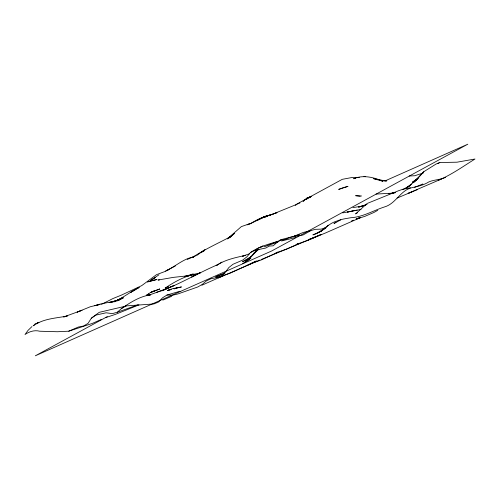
<?xml version="1.0" encoding="UTF-8"?>
<svg xmlns="http://www.w3.org/2000/svg" width="500" height="500" viewBox="0 0 500 500"><rect width="100%" height="100%" fill="white"/><g stroke="black" fill="none" stroke-linecap="round" stroke-linejoin="round"><path stroke-width="0.75" d="M31.981 326.538L27.988 330.438L25 334.513C29.306 331.512 34.556 329.85 39.769 331.225L57.387 331.737L68.756 331.194L78.269 327.062L83.544 326.006L88.05 323.363L91.344 318.219L95.65 315.169L106.069 312.787L112.325 313.625L117.369 312.219L121.438 308.556C130.281 302.519 139.65 296.394 150.463 294.875M438.425 180.219C451.431 174.838 463.056 166.444 475 159.012L457.013 162.194L439.806 162.531L435.994 164.081L423.85 171.675L413.294 182.512L418.025 178.481M416.844 179.494L423.85 171.675M231.119 236.45L234.556 233.306L227.262 238.837M328.363 225.194L322.269 230.369L326.012 227.738L317.694 232.869L321.775 230.931L312.887 234.887C322.137 232.619 327.4 223.769 336.463 221.2C341 219.175 345.95 218.588 350.856 217.731C362.981 217.006 373.413 210.487 384.7 206.863C395.825 203.675 400.35 190.494 411.575 187.763C417.5 186.431 423.575 185.244 428.812 181.931C434.256 179.6 440.3 179.862 445.65 177.375M227.381 238.863L241.337 226.612L250.581 223.4L247.144 224.825C255.7 221.863 263.144 216.363 272.081 214.412L262.769 217.5L277.013 212.644L272.781 214.163M255.837 251.481L254.65 252.488L258.938 249.331M406.675 187.838L417.444 179.144L413.3 182.594M409.75 185.55L411.525 184.075M303.131 201.156L306.7 198.287L311.519 196.287L308.3 198.212M229.35 237.925L230.544 236.969M409.137 186.019L406.694 187.875L410.394 185.287L402.556 189.694M91.381 318.181L99.237 312.331L126.112 306.044M229.163 237.656L231.044 236.419C218.019 243.363 204.581 249.35 192.288 257.538L193.713 257.038M196.994 255.312L204.988 249.513M149.706 281.438L155.244 277.431L151.512 280.075M418.537 177.787L412.375 182.219L417.45 178.912M33.231 325.688L34.475 324.831M295.312 205.381L296.556 204.531M245.831 261.531L250.831 258.119L242.712 263.663M150.831 280.256L158.988 274.8M175.4 265.956L164.944 271.512L156.456 274.688L141.7 285.631L121.256 295.188L112.869 298.581L101.494 304.363M335.9 222.256L334 223.519L340.812 219.831M276.788 241.644C267.675 244.356 258.456 247.044 250.512 252.494L246.812 256.919L242.6 260.156L233.012 264.256L228.831 267.575L225.35 272.2L221.444 276.075L216.412 277.756L211.119 278.65L206.369 280.906L202.319 284.381L197.738 286.981L177.963 293.938L172.831 295.181L166.969 295.031L162.531 297.812L158.731 301.9L153.931 303.944L125.944 305.912L121.438 308.556M221.887 262.081L216.163 265.688C224.731 259.788 235.275 257.644 245.281 255.413L242.413 256.312M325.556 227.644L321.256 229.125L315.319 229.331L310.9 230.569L303.025 235.019L290.125 237.356L285.138 239.525L280.462 240.231L276.656 242.725L273.137 245.819L269.306 246.056L265.719 248.044L255.15 250.238L250.512 252.494M357.519 212.719L355.588 213.906L367.125 203.487L398.4 190.794L402.694 189.3L410.575 187.812M33.237 325.775L34.487 325.012M36.369 323.862C45.812 318.431 56.95 318.075 67.387 315.988L63.675 316.969L82.031 310.269L77.144 312.119L90.35 306.731L100.031 304.413L94.869 305.694C104.213 302.188 114.612 302.75 123.438 297.775L114.406 301.425L109.169 302.556L118.663 299.856L121.962 298.044M303.144 201.287L304.431 200.519M305.719 199.75L307.013 198.981M250.2 223.837C256.55 219.856 263.369 216.312 270.825 215.012M135.331 289.675L130.812 292.294L139.256 287.425C130.438 291.663 122.831 298.075 113.856 301.881L121.95 298.006M187.231 259.431L196.2 255.588M377.762 210.294L373.819 212.512L364.875 216.35L356.213 219.05L360.475 217.625L325.475 232.981L261.106 259.575M148.837 293.95L146.213 295.4L150.575 292.462L159.7 289L150.575 292.462L154.731 290.681L152.762 291.769M35.1 324.406L38.881 322.331L34.756 324.175M264.413 217.4L267.038 215.963L262.125 217.756L257.494 220.144L266.3 216.025L262.125 217.756L266.55 216.606M107.319 316.606L35.337 355.794L271.694 250.969L467.806 144.206L385.213 180.837M256.5 249.569L254.525 250.644L258.281 248.038L263.075 245.987L259.788 247.781M437.856 163.55L439.806 162.531M166.844 270.319C175.969 266.131 183.494 258.675 193.669 256.9M218.05 264.506C199 272.694 181.137 283.263 161.794 290.8M223.144 275.812L201.856 285.231M247.688 265.156L256.488 261.031L229.994 273.238L216.462 277.744M168.494 286.575L165.069 288.131C175.738 280.994 187.256 274.788 200.175 273.119M417.181 189.731L408.137 193.356L441.431 179.019M224.956 273.012L215.263 277.081M165.6 271.075L169.025 269.575M101.188 319.513L92.281 323.431L68.756 331.194M161.794 290.825L165.894 289.044L147.5 295.681L150.475 294.919M280.462 240.231L264.225 246.769L277.806 242.15M162.775 300.125L171.719 296.281M414.606 187.356L422.875 183.956M316.363 236.469L308.094 239.988L321.169 234.45L308.131 240.194L296.075 244.531L299.587 243.263L286.606 249.125L275.925 252.869M272.769 214.119L294.956 205.094L342.269 179.331L352.169 177.469L359.387 177.419M412.987 191.419L397.088 198.05M351.438 221.038L353.494 220.169M218.394 277.95L259.706 260.125M297.175 204.106L299.931 202.963M254.081 262.019L256.175 261.163M138.944 304.881L115.306 314.413L106 317.506M363.619 205.694L366.413 204.631M356.269 219.056L359.762 217.738L356.188 218.944M308.669 239.519L312.206 238.244M156.675 292.312L165.894 289.044M167.369 290.494L171.062 289.538L167.369 290.494L172.3 288.731L181.462 286.925L174.05 288.794M111.737 302.288L120.994 299.094M116.938 300.844L119.056 300.094M216.144 276.494L224.662 273.481M242.387 256.238L249.488 253.744M137.925 304.812L117.369 312.219M251.775 263.25L261.038 260.056L278.038 252.144L276.613 252.619M367.094 204.331L358.494 207.175L362.919 205.956L352.925 207.631M166.969 295.031L180.019 291.244M185.338 276.363L193.25 273.831M423.375 172.944L414.819 175.725L409.169 176.019M360.012 206.781L362.919 205.956M280.188 239.887L299.35 234.844L294.206 236.169L303.212 232.463L310.9 230.569M281.494 240.994L295.619 237.5M174.031 288.781L176.969 288.019L174.019 288.775M189.125 275.675L194.338 274.488L184.5 276.481L189.125 275.675L173.356 277.369L158.056 280.044L159.419 279.9M186.137 276.331L188.381 275.837M395.606 192.65L389.544 193.781M357.212 210.094L347.362 212.069L361.031 209.4M342.744 212.887L352.638 211.019M395.544 192.544L388.644 193.756L393.356 193.131L376.056 194.062M355.744 178.463L353.556 178.719C363.369 174.656 373.6 177.256 382.994 181.319L373.338 178.6M384.9 180.613L386.825 180.444M383.944 180.906L386.2 180.769M361.556 195.987L355.625 195.694L360.213 196.25M386.581 181.156L373.306 178.594M254.144 253.031L247.156 260.9L257.688 249.994L254.144 253.031M250.95 256.781L247.231 259.462L242.556 261.75L250.95 256.781M204.025 250.844L200.706 252.619L204.006 250.856M195.706 274.931L191.706 277.019L200.331 272.531L195.706 274.931M170.006 287.188L165.2 289.206L174.2 285.481L170.006 287.188M119.044 300.025L116.931 300.819L119.069 300.025M343.575 187.575L338.663 189.387L348.006 186.369L343.575 187.575M310.256 196.994L306.7 198.287L310.238 197.006M152.537 280.6L147.406 281.95L157 279.462L152.537 280.6M365.412 176.675L363.969 176.325L365.394 176.675"/></g></svg>
